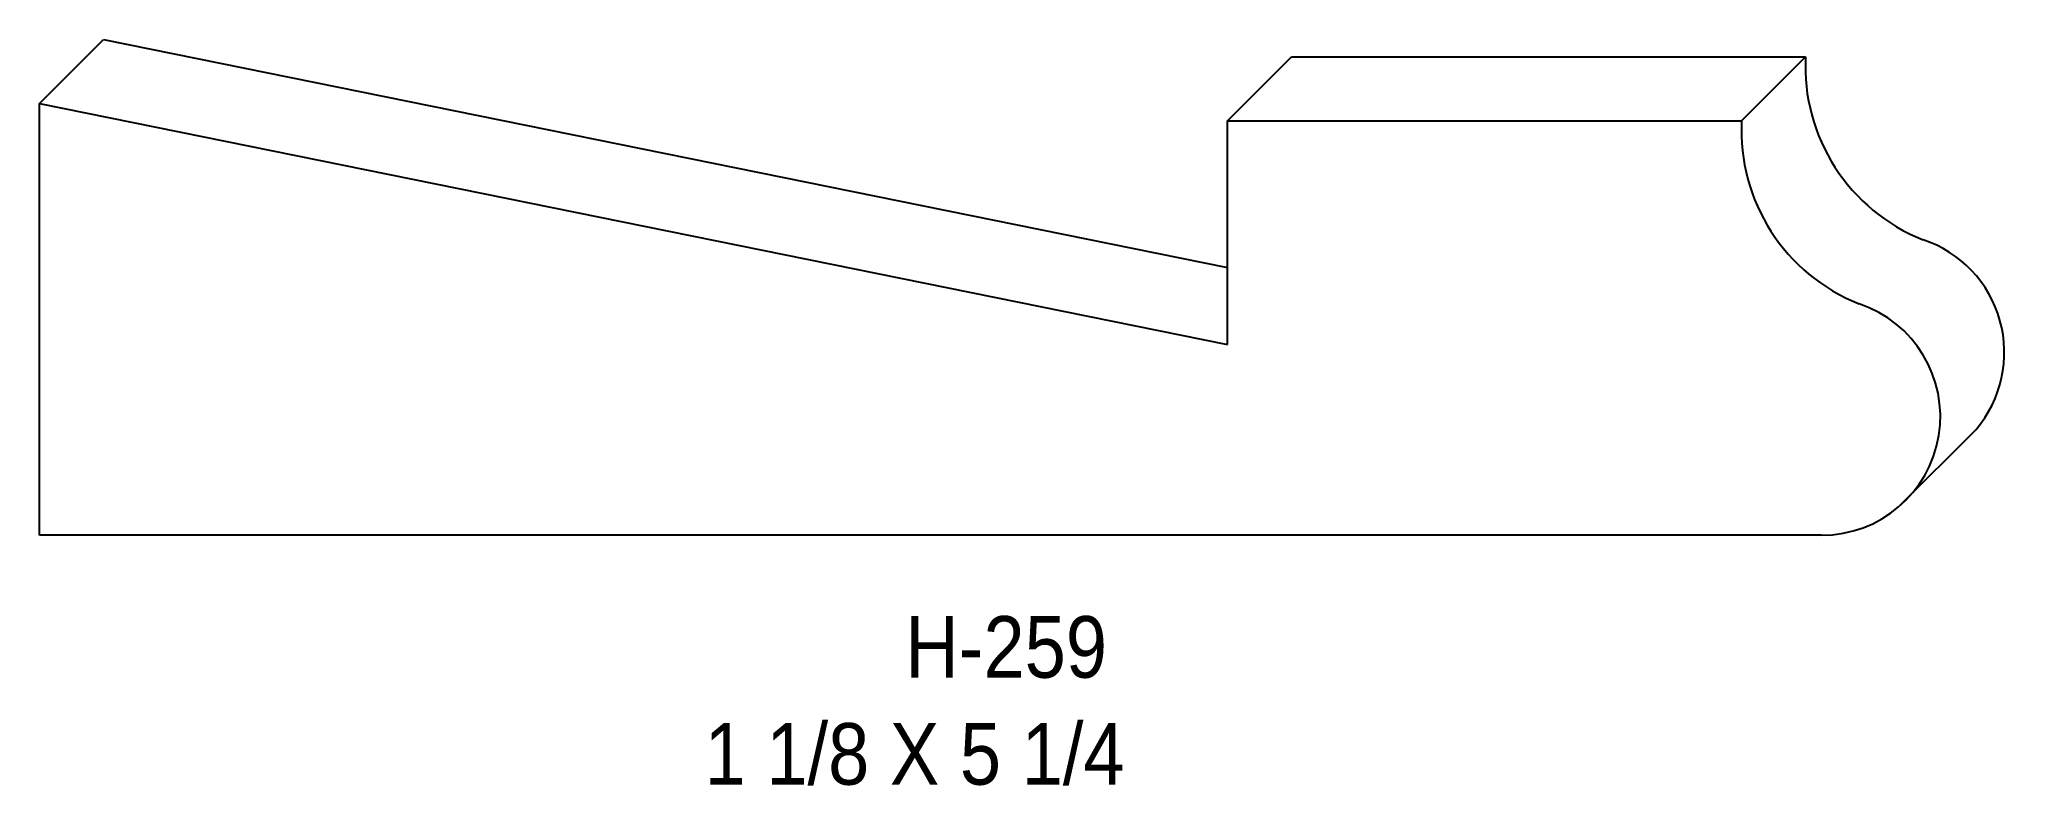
# Model space of a CAD drawing. Extents: x 49.55 to 54.99, y 166.17 to 168.23.
import ezdxf

# ---------------------------------------------------------------- set-up
doc = ezdxf.new("R2010")
doc.units = 0
doc.header["$LTSCALE"] = 5
doc.layers.add('PROFILE', color=7, linetype='CONTINUOUS')
doc.styles.add('TXT', font='TXT', dxfattribs={"height": 3.5})

msp = doc.modelspace()

# ---------------------------------------------------------------- linework, layer by layer
at = {"layer": 'PROFILE', "color": 1, "linetype": 'CONTINUOUS'}
for p, q in [((49.5476, 168.0571), (49.7243, 168.2338)), ((49.7243, 168.2338), (52.8279, 167.6044)), ((52.8279, 168.0091), (53.0046, 168.1858)), ((53.0046, 168.1858), (54.4242, 168.1858)), ((54.2475, 168.0091), (54.4242, 168.1858)), ((49.5476, 166.8655), (49.5476, 168.0571)), ((49.5476, 168.0571), (52.8279, 167.3918)), ((52.8279, 168.0091), (54.2475, 168.0091)), ((52.8279, 167.3918), (52.8279, 168.0091)), ((54.681, 166.9436), (54.895, 167.1576)), ((54.4687, 166.8655), (49.5476, 166.8655))]:
    msp.add_line(p, q, dxfattribs=at)
for centre, major_axis, start_param, end_param in [((54.9383, 168.1595), (0, 0.5147), 1.519663, -3.518204), ((54.7616, 167.9828), (0, 0.5147), 1.519663, -3.518204), ((54.6454, 167.3699), (0, 0.3277), -2.275777, -0.321669), ((54.4687, 167.1932), (0, 0.3277), -3.141593, -0.321669)]:
    msp.add_ellipse(centre, major_axis=major_axis, ratio=1, start_param=start_param, end_param=end_param, dxfattribs=at)

# ---------------------------------------------------------------- texts
at = {"layer": 'PROFILE', "color": 1, "linetype": 'CONTINUOUS', "style": 'TXT', "width": 0.9}
for s, height, p in [('H-259', 0.16996, (51.9384, 166.4724)), ('1 1/8 X 5 1/4', 0.169956, (51.3841, 166.1772))]:
    msp.add_text(s, height=height, dxfattribs=at).set_placement(p)

doc.saveas('drawing.dxf')
